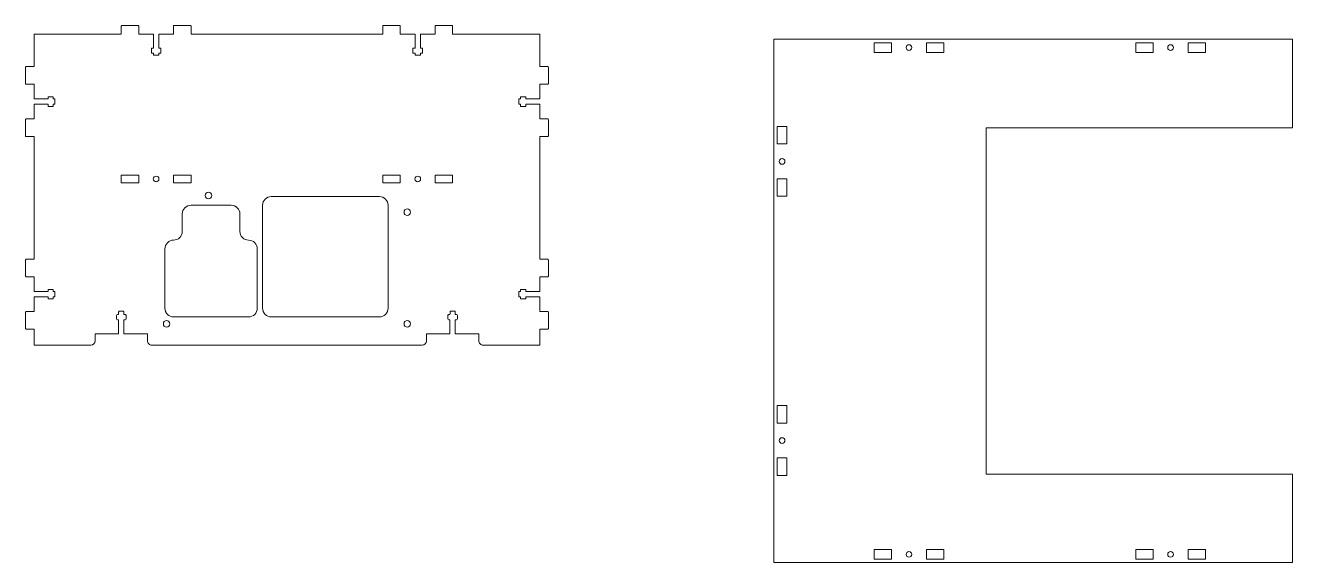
# Model space of a CAD drawing. Header units: millimetres. Extents: x -1094 to 733, y 111 to 419.
# Drawn here: x 6 to 733, y 111 to 419 of the extents above; entities that cross this region are included whole.
import ezdxf

# ---------------------------------------------------------------- set-up
doc = ezdxf.new("R2010")
doc.units = ezdxf.units.MM
doc.header["$MEASUREMENT"] = 0
doc.layers.add('Layer 1', color=7, linetype='Continuous')

msp = doc.modelspace()

# ---------------------------------------------------------------- linework, layer by layer
at = {"layer": 'Layer 1', "color": 18, "lineweight": 9}
for points in [[(10.9164, 414.3005), (10.9164, 414.3005), (60.9169, 414.3005), (60.9169, 414.3005)], [(10.9169, 414.3005), (10.9169, 414.3005), (10.9169, 395.6252), (10.9169, 395.6252)], [(60.9169, 414.3005), (60.9169, 414.3005), (60.9169, 418.8005), (60.9169, 418.8005)], [(61.4169, 419.3005), (61.4169, 419.3005), (70.4169, 419.3005), (70.4169, 419.3005)], [(70.9169, 418.8005), (70.9169, 418.8005), (70.9169, 414.3005), (70.9169, 414.3005)], [(70.9169, 414.3005), (70.9169, 414.3005), (79.3996, 414.3005), (79.3996, 414.3005)], [(79.3996, 414.3005), (79.3996, 414.3005), (79.4004, 406.3017), (79.4004, 406.3017)], [(82.4177, 414.3051), (82.4177, 414.3051), (90.9169, 414.3005), (90.9169, 414.3005)], [(82.4177, 406.3017), (82.4177, 406.3017), (82.4177, 414.3051), (82.4177, 414.3051)], [(90.9169, 414.3005), (90.9169, 414.3005), (90.9169, 418.8005), (90.9169, 418.8005)], [(91.4169, 419.3005), (91.4169, 419.3005), (100.4169, 419.3005), (100.4169, 419.3005)], [(100.9169, 418.8005), (100.9169, 418.8005), (100.9169, 414.3005), (100.9169, 414.3005)], [(100.9169, 414.3005), (100.9169, 414.3005), (210.9169, 414.3005), (210.9169, 414.3005)], [(210.9169, 414.3005), (210.9169, 414.3005), (210.9169, 418.8005), (210.9169, 418.8005)], [(211.4169, 419.3005), (211.4169, 419.3005), (220.4169, 419.3005), (220.4169, 419.3005)], [(220.9169, 418.8005), (220.9169, 418.8005), (220.9169, 414.3005), (220.9169, 414.3005)], [(220.9169, 414.3005), (220.9169, 414.3005), (229.3996, 414.3005), (229.3996, 414.3005)], [(229.3996, 414.3005), (229.3996, 414.3005), (229.4004, 406.3017), (229.4004, 406.3017)], [(232.4177, 414.3051), (232.4177, 414.3051), (240.9169, 414.3005), (240.9169, 414.3005)], [(232.4177, 406.3017), (232.4177, 406.3017), (232.4177, 414.3051), (232.4177, 414.3051)], [(240.9169, 414.3005), (240.9169, 414.3005), (240.9169, 418.8005), (240.9169, 418.8005)], [(241.4169, 419.3005), (241.4169, 419.3005), (250.4169, 419.3005), (250.4169, 419.3005)], [(250.9169, 418.8005), (250.9169, 418.8005), (250.9169, 414.3005), (250.9169, 414.3005)], [(250.9169, 414.3005), (250.9169, 414.3005), (300.9164, 414.3005), (300.9164, 414.3005)], [(300.9169, 414.3005), (300.9169, 414.3005), (300.9169, 395.6252), (300.9169, 395.6252)], [(732.5533, 411.3011), (732.5533, 411.3011), (435.0531, 411.3011), (435.0531, 411.3011)], [(435.0531, 411.3011), (435.0531, 411.3011), (435.0531, 111.3011), (435.0531, 111.3011)], [(492.554, 403.8011), (492.554, 403.8011), (492.554, 409.3011), (492.554, 409.3011)], [(502.554, 409.3011), (502.554, 409.3011), (492.554, 409.3011), (492.554, 409.3011)], [(502.554, 409.3011), (502.554, 409.3011), (502.554, 403.8011), (502.554, 403.8011)], [(522.554, 403.8011), (522.554, 403.8011), (522.554, 409.3011), (522.554, 409.3011)], [(532.554, 409.3011), (532.554, 409.3011), (522.554, 409.3011), (522.554, 409.3011)], [(532.554, 409.3011), (532.554, 409.3011), (532.554, 403.8011), (532.554, 403.8011)], [(642.554, 403.8011), (642.554, 403.8011), (642.554, 409.3011), (642.554, 409.3011)], [(652.554, 409.3011), (652.554, 409.3011), (642.554, 409.3011), (642.554, 409.3011)], [(652.554, 409.3011), (652.554, 409.3011), (652.554, 403.8011), (652.554, 403.8011)], [(672.554, 403.8011), (672.554, 403.8011), (672.554, 409.3011), (672.554, 409.3011)], [(682.554, 409.3011), (682.554, 409.3011), (672.554, 409.3011), (672.554, 409.3011)], [(682.554, 409.3011), (682.554, 409.3011), (682.554, 403.8011), (682.554, 403.8011)], [(732.5533, 411.3011), (732.5533, 411.3011), (732.5533, 360.5011), (732.5533, 360.5011)], [(78.1669, 406.3005), (78.1669, 406.3005), (78.1622, 403.3005), (78.1622, 403.3005)], [(78.1622, 403.3005), (78.1622, 403.3005), (79.4169, 403.3005), (79.4169, 403.3005)], [(79.4004, 406.3017), (79.4004, 406.3017), (78.1669, 406.3005), (78.1669, 406.3005)], [(79.4169, 402.3005), (79.4169, 402.3005), (79.4169, 403.3005), (79.4169, 403.3005)], [(79.4169, 402.3005), (79.4169, 402.3005), (82.4169, 402.3005), (82.4169, 402.3005)], [(82.4169, 403.3005), (82.4169, 403.3005), (83.6643, 403.3005), (83.6643, 403.3005)], [(82.4169, 402.3005), (82.4169, 402.3005), (82.4169, 403.3005), (82.4169, 403.3005)], [(83.6669, 406.3005), (83.6669, 406.3005), (82.4177, 406.3017), (82.4177, 406.3017)], [(83.6669, 406.3005), (83.6669, 406.3005), (83.6643, 403.3005), (83.6643, 403.3005)], [(228.1669, 406.3005), (228.1669, 406.3005), (228.1622, 403.3005), (228.1622, 403.3005)], [(228.1622, 403.3005), (228.1622, 403.3005), (229.4169, 403.3005), (229.4169, 403.3005)], [(229.4004, 406.3017), (229.4004, 406.3017), (228.1669, 406.3005), (228.1669, 406.3005)], [(229.4169, 402.3005), (229.4169, 402.3005), (229.4169, 403.3005), (229.4169, 403.3005)], [(229.4169, 402.3005), (229.4169, 402.3005), (232.4169, 402.3005), (232.4169, 402.3005)], [(232.4169, 403.3005), (232.4169, 403.3005), (233.6643, 403.3005), (233.6643, 403.3005)], [(232.4169, 402.3005), (232.4169, 402.3005), (232.4169, 403.3005), (232.4169, 403.3005)], [(233.6669, 406.3005), (233.6669, 406.3005), (232.4177, 406.3017), (232.4177, 406.3017)], [(233.6669, 406.3005), (233.6669, 406.3005), (233.6643, 403.3005), (233.6643, 403.3005)], [(502.554, 403.8011), (502.554, 403.8011), (492.554, 403.8011), (492.554, 403.8011)], [(532.554, 403.8011), (532.554, 403.8011), (522.554, 403.8011), (522.554, 403.8011)], [(652.554, 403.8011), (652.554, 403.8011), (642.554, 403.8011), (642.554, 403.8011)], [(682.554, 403.8011), (682.554, 403.8011), (672.554, 403.8011), (672.554, 403.8011)], [(5.9169, 395.1252), (5.9169, 395.1252), (5.9169, 386.1252), (5.9169, 386.1252)], [(10.9169, 395.6252), (10.9169, 395.6252), (6.4169, 395.6252), (6.4169, 395.6252)], [(300.9169, 395.6252), (300.9169, 395.6252), (305.4169, 395.6252), (305.4169, 395.6252)], [(305.9169, 395.1252), (305.9169, 395.4013), (305.693, 395.6252), (305.4169, 395.6252)], [(305.9169, 395.1252), (305.9169, 395.1252), (305.9169, 386.1252), (305.9169, 386.1252)], [(6.4169, 385.6252), (6.4169, 385.6252), (10.9169, 385.6252), (10.9169, 385.6252)], [(10.9169, 385.6252), (10.9169, 385.6252), (10.9169, 377.1424), (10.9169, 377.1424)], [(305.4169, 385.6252), (305.4169, 385.6252), (300.9169, 385.6252), (300.9169, 385.6252)], [(300.9169, 385.6252), (300.9169, 385.6252), (300.9169, 377.1424), (300.9169, 377.1424)], [(18.9157, 377.1416), (18.9157, 377.1416), (18.9169, 378.3752), (18.9169, 378.3752)], [(18.9169, 378.3752), (18.9169, 378.3752), (21.9169, 378.3798), (21.9169, 378.3798)], [(21.9169, 378.3798), (21.9169, 378.3798), (21.9169, 377.1252), (21.9169, 377.1252)], [(292.9169, 378.3752), (292.9169, 378.3752), (289.9169, 378.3798), (289.9169, 378.3798)], [(289.9169, 378.3798), (289.9169, 378.3798), (289.9169, 377.1252), (289.9169, 377.1252)], [(292.9181, 377.1416), (292.9181, 377.1416), (292.9169, 378.3752), (292.9169, 378.3752)], [(10.9123, 374.1243), (10.9123, 374.1243), (10.9169, 365.6252), (10.9169, 365.6252)], [(18.9157, 374.1243), (18.9157, 374.1243), (10.9123, 374.1243), (10.9123, 374.1243)], [(10.9169, 377.1424), (10.9169, 377.1424), (18.9157, 377.1416), (18.9157, 377.1416)], [(18.9169, 372.8752), (18.9169, 372.8752), (18.9157, 374.1243), (18.9157, 374.1243)], [(18.9169, 372.8752), (18.9169, 372.8752), (21.9169, 372.8777), (21.9169, 372.8777)], [(22.9169, 377.1252), (22.9169, 377.1252), (21.9169, 377.1252), (21.9169, 377.1252)], [(21.9169, 374.1252), (21.9169, 374.1252), (21.9169, 372.8777), (21.9169, 372.8777)], [(22.9169, 374.1252), (22.9169, 374.1252), (21.9169, 374.1252), (21.9169, 374.1252)], [(22.9169, 377.1252), (22.9169, 377.1252), (22.9169, 374.1252), (22.9169, 374.1252)], [(288.9169, 377.1252), (288.9169, 377.1252), (289.9169, 377.1252), (289.9169, 377.1252)], [(288.9169, 377.1252), (288.9169, 377.1252), (288.9169, 374.1252), (288.9169, 374.1252)], [(288.9169, 374.1252), (288.9169, 374.1252), (289.9169, 374.1252), (289.9169, 374.1252)], [(289.9169, 374.1252), (289.9169, 374.1252), (289.9169, 372.8777), (289.9169, 372.8777)], [(292.9169, 372.8752), (292.9169, 372.8752), (289.9169, 372.8777), (289.9169, 372.8777)], [(292.9169, 372.8752), (292.9169, 372.8752), (292.9181, 374.1243), (292.9181, 374.1243)], [(300.9169, 377.1424), (300.9169, 377.1424), (292.9181, 377.1416), (292.9181, 377.1416)], [(292.9181, 374.1243), (292.9181, 374.1243), (300.9214, 374.1243), (300.9214, 374.1243)], [(300.9214, 374.1243), (300.9214, 374.1243), (300.9169, 365.6252), (300.9169, 365.6252)], [(5.9169, 365.1252), (5.9169, 365.1252), (5.9169, 356.1252), (5.9169, 356.1252)], [(10.9169, 365.6252), (10.9169, 365.6252), (6.4169, 365.6252), (6.4169, 365.6252)], [(300.9169, 365.6252), (300.9169, 365.6252), (305.4169, 365.6252), (305.4169, 365.6252)], [(305.9169, 365.1252), (305.9169, 365.4013), (305.693, 365.6252), (305.4169, 365.6252)], [(305.9169, 365.1252), (305.9169, 365.1252), (305.9169, 356.1252), (305.9169, 356.1252)], [(442.5527, 361.302), (442.5527, 361.302), (437.0527, 361.302), (437.0527, 361.302)], [(437.0527, 351.302), (437.0527, 351.302), (437.0527, 361.302), (437.0527, 361.302)], [(442.5527, 351.302), (442.5527, 351.302), (442.5527, 361.302), (442.5527, 361.302)], [(556.8531, 360.5011), (556.8531, 360.5011), (556.8531, 162.1011), (556.8531, 162.1011)], [(556.8535, 360.5011), (556.8535, 360.5011), (732.5533, 360.5011), (732.5533, 360.5011)], [(6.4169, 355.6252), (6.4169, 355.6252), (10.9169, 355.6252), (10.9169, 355.6252)], [(10.9169, 355.6252), (10.9169, 355.6252), (10.9169, 285.2086), (10.9169, 285.2086)], [(305.4169, 355.6252), (305.4169, 355.6252), (300.9169, 355.6252), (300.9169, 355.6252)], [(300.9169, 355.6252), (300.9169, 355.6252), (300.9169, 285.2086), (300.9169, 285.2086)], [(437.0527, 351.302), (437.0527, 351.302), (442.5527, 351.302), (442.5527, 351.302)], [(70.9169, 333.4754), (70.9169, 333.4754), (60.9169, 333.4753), (60.9169, 333.4753)], [(60.9169, 328.9753), (60.9169, 328.9753), (60.9169, 333.4753), (60.9169, 333.4753)], [(70.9169, 328.9754), (70.9169, 328.9754), (60.9169, 328.9753), (60.9169, 328.9753)], [(70.9169, 333.4754), (70.9169, 333.4754), (70.9169, 328.9754), (70.9169, 328.9754)], [(100.9169, 333.4754), (100.9169, 333.4754), (90.9169, 333.4754), (90.9169, 333.4754)], [(90.9169, 328.9754), (90.9169, 328.9754), (90.9169, 333.4754), (90.9169, 333.4754)], [(100.9169, 328.9754), (100.9169, 328.9754), (90.9169, 328.9754), (90.9169, 328.9754)], [(100.9169, 333.4754), (100.9169, 333.4754), (100.9169, 328.9754), (100.9169, 328.9754)], [(220.9169, 333.4755), (220.9169, 333.4755), (210.9169, 333.4755), (210.9169, 333.4755)], [(210.9169, 328.9755), (210.9169, 328.9755), (210.9169, 333.4755), (210.9169, 333.4755)], [(220.9169, 328.9755), (220.9169, 328.9755), (210.9169, 328.9755), (210.9169, 328.9755)], [(220.9169, 333.4755), (220.9169, 333.4755), (220.9169, 328.9755), (220.9169, 328.9755)], [(250.9169, 333.4756), (250.9169, 333.4756), (240.9169, 333.4756), (240.9169, 333.4756)], [(240.9169, 328.9756), (240.9169, 328.9756), (240.9169, 333.4756), (240.9169, 333.4756)], [(250.9169, 328.9756), (250.9169, 328.9756), (240.9169, 328.9756), (240.9169, 328.9756)], [(250.9169, 333.4756), (250.9169, 333.4756), (250.9169, 328.9756), (250.9169, 328.9756)], [(442.5527, 331.302), (442.5527, 331.302), (437.0527, 331.302), (437.0527, 331.302)], [(437.0527, 321.302), (437.0527, 321.302), (437.0527, 331.302), (437.0527, 331.302)], [(442.5527, 321.302), (442.5527, 321.302), (442.5527, 331.302), (442.5527, 331.302)], [(208.9169, 321.163), (208.9169, 321.163), (146.9169, 321.163), (146.9169, 321.163)], [(213.9169, 316.163), (213.9169, 318.9244), (211.6783, 321.1629), (208.9169, 321.163)], [(437.0527, 321.302), (437.0527, 321.302), (442.5527, 321.302), (442.5527, 321.302)], [(121.9169, 316.163), (121.9169, 316.163), (100.9169, 316.163), (100.9169, 316.163)], [(123.9169, 316.163), (123.9169, 316.163), (121.9169, 316.163), (121.9169, 316.163)], [(128.9169, 311.163), (128.9169, 313.9244), (126.6783, 316.1629), (123.9169, 316.163)], [(141.9169, 316.163), (141.9169, 316.163), (141.9169, 257.163), (141.9169, 257.163)], [(213.9169, 316.163), (213.9169, 316.163), (213.9169, 257.163), (213.9169, 257.163)], [(95.9169, 311.163), (95.9169, 311.163), (95.9169, 301.163), (95.9169, 301.163)], [(128.9169, 301.163), (128.9169, 301.163), (128.9169, 311.163), (128.9169, 311.163)], [(85.9169, 257.163), (85.9169, 257.163), (85.9169, 291.163), (85.9169, 291.163)], [(90.9169, 296.163), (90.9169, 296.163), (90.9169, 296.163), (90.9169, 296.163)], [(138.9169, 291.163), (138.9169, 293.9244), (136.6783, 296.1629), (133.9169, 296.163)], [(133.9169, 296.163), (133.9169, 296.163), (133.9169, 296.163), (133.9169, 296.163)], [(138.9169, 257.163), (138.9169, 257.163), (138.9169, 291.163), (138.9169, 291.163)], [(5.9169, 275.7086), (5.9169, 275.7086), (5.9169, 284.7086), (5.9169, 284.7086)], [(6.4169, 285.2086), (6.4169, 285.2086), (10.9169, 285.2086), (10.9169, 285.2086)], [(300.9169, 285.2086), (300.9169, 285.2086), (305.4169, 285.2086), (305.4169, 285.2086)], [(305.9169, 284.7086), (305.9169, 284.9847), (305.693, 285.2086), (305.4169, 285.2086)], [(305.9169, 284.7086), (305.9169, 284.7086), (305.9169, 275.7086), (305.9169, 275.7086)], [(10.9169, 275.2086), (10.9169, 275.2086), (6.4169, 275.2086), (6.4169, 275.2086)], [(10.9123, 266.7094), (10.9123, 266.7094), (10.9169, 275.2086), (10.9169, 275.2086)], [(305.4169, 275.2086), (305.4169, 275.2086), (300.9169, 275.2086), (300.9169, 275.2086)], [(300.9169, 275.2086), (300.9169, 275.2086), (300.9169, 266.7258), (300.9169, 266.7258)], [(18.9157, 266.7094), (18.9157, 266.7094), (10.9123, 266.7094), (10.9123, 266.7094)], [(10.9169, 263.6914), (10.9169, 263.6914), (18.9157, 263.6921), (18.9157, 263.6921)], [(10.9169, 255.2086), (10.9169, 255.2086), (10.9169, 263.6914), (10.9169, 263.6914)], [(18.9169, 267.9586), (18.9169, 267.9586), (18.9157, 266.7094), (18.9157, 266.7094)], [(18.9157, 263.6921), (18.9157, 263.6921), (18.9169, 262.4586), (18.9169, 262.4586)], [(18.9169, 267.9586), (18.9169, 267.9586), (21.9169, 267.956), (21.9169, 267.956)], [(18.9169, 262.4586), (18.9169, 262.4586), (21.9169, 262.4539), (21.9169, 262.4539)], [(21.9169, 266.7086), (21.9169, 266.7086), (21.9169, 267.956), (21.9169, 267.956)], [(22.9169, 266.7086), (22.9169, 266.7086), (21.9169, 266.7086), (21.9169, 266.7086)], [(21.9169, 262.4539), (21.9169, 262.4539), (21.9169, 263.7086), (21.9169, 263.7086)], [(22.9169, 263.7086), (22.9169, 263.7086), (21.9169, 263.7086), (21.9169, 263.7086)], [(22.9169, 263.7086), (22.9169, 263.7086), (22.9169, 266.7086), (22.9169, 266.7086)], [(288.9169, 266.7086), (288.9169, 266.7086), (289.9169, 266.7086), (289.9169, 266.7086)], [(288.9169, 266.7086), (288.9169, 266.7086), (288.9169, 263.7086), (288.9169, 263.7086)], [(288.9169, 263.7086), (288.9169, 263.7086), (289.9169, 263.7086), (289.9169, 263.7086)], [(292.9169, 267.9586), (292.9169, 267.9586), (289.9169, 267.9632), (289.9169, 267.9632)], [(289.9169, 267.9632), (289.9169, 267.9632), (289.9169, 266.7086), (289.9169, 266.7086)], [(289.9169, 263.7086), (289.9169, 263.7086), (289.9169, 262.4611), (289.9169, 262.4611)], [(292.9169, 262.4586), (292.9169, 262.4586), (289.9169, 262.4611), (289.9169, 262.4611)], [(292.9181, 266.725), (292.9181, 266.725), (292.9169, 267.9586), (292.9169, 267.9586)], [(292.9169, 262.4586), (292.9169, 262.4586), (292.9181, 263.7077), (292.9181, 263.7077)], [(300.9169, 266.7258), (300.9169, 266.7258), (292.9181, 266.725), (292.9181, 266.725)], [(292.9181, 263.7077), (292.9181, 263.7077), (300.9214, 263.7077), (300.9214, 263.7077)], [(300.9214, 263.7077), (300.9214, 263.7077), (300.9169, 255.2086), (300.9169, 255.2086)], [(5.9169, 245.7086), (5.9169, 245.7086), (5.9169, 254.7086), (5.9169, 254.7086)], [(6.4169, 255.2086), (6.4169, 255.2086), (10.9169, 255.2086), (10.9169, 255.2086)], [(59.4168, 254.9728), (59.4168, 254.9728), (59.4168, 253.9728), (59.4168, 253.9728)], [(61.9168, 255.4728), (61.9168, 255.4728), (59.9168, 255.4728), (59.9168, 255.4728)], [(62.4168, 253.9728), (62.4168, 253.9728), (62.4168, 254.9728), (62.4168, 254.9728)], [(249.4169, 253.9728), (249.4169, 253.9728), (249.4169, 254.9728), (249.4169, 254.9728)], [(249.9169, 255.4728), (249.9169, 255.4728), (251.9169, 255.4728), (251.9169, 255.4728)], [(252.4169, 254.9728), (252.4169, 254.9728), (252.4169, 253.9728), (252.4169, 253.9728)], [(300.9169, 255.2086), (300.9169, 255.2086), (305.4169, 255.2086), (305.4169, 255.2086)], [(305.9169, 254.7086), (305.9169, 254.9847), (305.693, 255.2086), (305.4169, 255.2086)], [(305.9169, 254.7086), (305.9169, 254.7086), (305.9169, 245.7086), (305.9169, 245.7086)], [(58.1672, 250.9727), (58.167, 250.6966), (58.3906, 250.4726), (58.6668, 250.4723)], [(58.1672, 250.9727), (58.1672, 250.9727), (58.1689, 252.9732), (58.1689, 252.9732)], [(58.6689, 253.4728), (58.3929, 253.4728), (58.1691, 253.2492), (58.1689, 252.9732)], [(58.6668, 250.4723), (58.6668, 250.4723), (59.416, 250.4716), (59.416, 250.4716)], [(58.9168, 253.4728), (58.9168, 253.4728), (58.6689, 253.4728), (58.6689, 253.4728)], [(58.9168, 253.4728), (59.193, 253.4728), (59.4168, 253.6966), (59.4168, 253.9728)], [(59.416, 250.4716), (59.416, 250.4716), (59.416, 242.4682), (59.416, 242.4682)], [(62.4333, 250.4716), (62.4333, 250.4716), (63.1681, 250.4723), (63.1681, 250.4723)], [(62.434, 242.4728), (62.434, 242.4728), (62.4333, 250.4716), (62.4333, 250.4716)], [(63.1707, 253.4728), (63.1707, 253.4728), (62.9168, 253.4728), (62.9168, 253.4728)], [(63.1681, 250.4723), (63.4437, 250.4726), (63.6672, 250.6959), (63.6676, 250.9715)], [(63.6676, 250.9715), (63.6676, 250.9715), (63.6707, 252.972), (63.6707, 252.972)], [(90.9169, 252.163), (90.9169, 252.163), (133.9169, 252.163), (133.9169, 252.163)], [(146.9169, 252.163), (146.9169, 252.163), (208.9169, 252.163), (208.9169, 252.163)], [(248.1662, 250.9715), (248.1662, 250.9715), (248.163, 252.972), (248.163, 252.972)], [(248.1662, 250.9715), (248.1666, 250.6959), (248.39, 250.4726), (248.6657, 250.4723)], [(248.663, 253.4728), (248.663, 253.4728), (248.9169, 253.4728), (248.9169, 253.4728)], [(249.4005, 250.4716), (249.4005, 250.4716), (248.6657, 250.4723), (248.6657, 250.4723)], [(248.9169, 253.4728), (249.1931, 253.4728), (249.4169, 253.6966), (249.4169, 253.9728)], [(249.3997, 242.4728), (249.3997, 242.4728), (249.4005, 250.4716), (249.4005, 250.4716)], [(253.167, 250.4723), (253.167, 250.4723), (252.4177, 250.4716), (252.4177, 250.4716)], [(252.4177, 250.4716), (252.4177, 250.4716), (252.4177, 242.4682), (252.4177, 242.4682)], [(252.9169, 253.4728), (252.9169, 253.4728), (253.1648, 253.4728), (253.1648, 253.4728)], [(253.6648, 252.9732), (253.6646, 253.2492), (253.4408, 253.4728), (253.1648, 253.4728)], [(253.167, 250.4723), (253.4431, 250.4726), (253.6667, 250.6966), (253.6665, 250.9727)], [(253.6665, 250.9727), (253.6665, 250.9727), (253.6648, 252.9732), (253.6648, 252.9732)], [(10.9169, 245.2086), (10.9169, 245.2086), (6.4169, 245.2086), (6.4169, 245.2086)], [(10.9169, 245.2086), (10.9169, 245.2086), (10.9169, 235.9755), (10.9169, 235.9755)], [(45.9169, 238.4755), (45.9169, 238.4755), (45.9168, 242.4755), (45.9168, 242.4755)], [(59.416, 242.4682), (59.416, 242.4682), (45.9168, 242.4755), (45.9168, 242.4755)], [(75.9168, 242.4728), (75.9168, 242.4728), (62.434, 242.4728), (62.434, 242.4728)], [(75.9168, 242.4728), (75.9168, 242.4728), (75.9169, 238.4755), (75.9169, 238.4755)], [(235.9169, 242.4728), (235.9169, 242.4728), (235.9169, 238.4755), (235.9169, 238.4755)], [(235.9169, 242.4728), (235.9169, 242.4728), (249.3997, 242.4728), (249.3997, 242.4728)], [(252.4177, 242.4682), (252.4177, 242.4682), (265.9169, 242.4755), (265.9169, 242.4755)], [(265.9168, 238.4755), (265.9168, 238.4755), (265.9169, 242.4755), (265.9169, 242.4755)], [(305.4169, 245.2086), (305.4169, 245.2086), (300.9169, 245.2086), (300.9169, 245.2086)], [(300.9169, 245.2086), (300.9169, 245.2086), (300.9169, 235.9755), (300.9169, 235.9755)], [(43.4169, 235.9755), (43.4169, 235.9755), (10.9169, 235.9755), (10.9169, 235.9755)], [(43.4169, 235.9755), (44.7976, 235.9755), (45.9169, 237.0947), (45.9169, 238.4754)], [(233.4169, 235.9755), (233.4169, 235.9755), (78.4169, 235.9755), (78.4169, 235.9755)], [(233.4169, 235.9755), (234.7976, 235.9755), (235.9169, 237.0947), (235.9169, 238.4754)], [(300.9169, 235.9755), (300.9169, 235.9755), (268.4169, 235.9755), (268.4169, 235.9755)], [(437.0531, 201.3002), (437.0531, 201.3002), (442.5531, 201.3002), (442.5531, 201.3002)], [(437.0531, 201.3002), (437.0531, 201.3002), (437.0531, 191.3002), (437.0531, 191.3002)], [(442.5531, 201.3002), (442.5531, 201.3002), (442.5531, 191.3002), (442.5531, 191.3002)], [(442.5531, 191.3002), (442.5531, 191.3002), (437.0531, 191.3002), (437.0531, 191.3002)], [(437.0531, 171.3002), (437.0531, 171.3002), (442.5531, 171.3002), (442.5531, 171.3002)], [(437.0531, 171.3002), (437.0531, 171.3002), (437.0531, 161.3002), (437.0531, 161.3002)], [(442.5531, 171.3002), (442.5531, 171.3002), (442.5531, 161.3002), (442.5531, 161.3002)], [(442.5531, 161.3002), (442.5531, 161.3002), (437.0531, 161.3002), (437.0531, 161.3002)], [(556.8531, 162.1011), (556.8531, 162.1011), (732.5529, 162.1011), (732.5529, 162.1011)], [(732.5529, 162.1011), (732.5529, 162.1011), (732.5529, 111.3011), (732.5529, 111.3011)], [(492.5538, 118.8011), (492.5538, 118.8011), (502.5538, 118.8011), (502.5538, 118.8011)], [(492.5538, 113.3011), (492.5538, 113.3011), (492.5538, 118.8011), (492.5538, 118.8011)], [(502.5538, 118.8011), (502.5538, 118.8011), (502.5538, 113.3011), (502.5538, 113.3011)], [(522.5538, 118.8011), (522.5538, 118.8011), (532.5538, 118.8011), (532.5538, 118.8011)], [(522.5538, 113.3011), (522.5538, 113.3011), (522.5538, 118.8011), (522.5538, 118.8011)], [(532.5538, 118.8011), (532.5538, 118.8011), (532.5538, 113.3011), (532.5538, 113.3011)], [(642.5538, 118.8011), (642.5538, 118.8011), (652.5538, 118.8011), (652.5538, 118.8011)], [(642.5538, 113.3011), (642.5538, 113.3011), (642.5538, 118.8011), (642.5538, 118.8011)], [(652.5538, 118.8011), (652.5538, 118.8011), (652.5538, 113.3011), (652.5538, 113.3011)], [(672.5538, 118.8011), (672.5538, 118.8011), (682.5538, 118.8011), (682.5538, 118.8011)], [(672.5538, 113.3011), (672.5538, 113.3011), (672.5538, 118.8011), (672.5538, 118.8011)], [(682.5538, 118.8011), (682.5538, 118.8011), (682.5538, 113.3011), (682.5538, 113.3011)], [(435.0531, 111.3011), (435.0531, 111.3011), (732.5529, 111.3011), (732.5529, 111.3011)], [(492.5538, 113.3011), (492.5538, 113.3011), (502.5538, 113.3011), (502.5538, 113.3011)], [(522.5538, 113.3011), (522.5538, 113.3011), (532.5538, 113.3011), (532.5538, 113.3011)], [(642.5538, 113.3011), (642.5538, 113.3011), (652.5538, 113.3011), (652.5538, 113.3011)], [(672.5538, 113.3011), (672.5538, 113.3011), (682.5538, 113.3011), (682.5538, 113.3011)]]:
    msp.add_open_spline(points, degree=3, dxfattribs=at)
for points, knots in [([(61.4169, 419.3005), (61.2842, 419.3005), (61.1571, 419.2478), (61.0633, 419.1541), (61.0633, 419.1541), (60.9695, 419.0603), (60.9169, 418.9331), (60.9169, 418.8005)], [0, 0, 0, 0, 0.33333333, 0.33333333, 0.33333333, 0.33333333, 1, 1, 1, 1]), ([(70.9169, 418.8005), (70.9169, 418.9331), (70.8642, 419.0603), (70.7704, 419.1541), (70.7704, 419.1541), (70.6766, 419.2478), (70.5495, 419.3005), (70.4169, 419.3005)], [0, 0, 0, 0, 0.33333333, 0.33333333, 0.33333333, 0.33333333, 1, 1, 1, 1]), ([(91.4169, 419.3005), (91.2842, 419.3005), (91.1571, 419.2478), (91.0633, 419.1541), (91.0633, 419.1541), (90.9695, 419.0603), (90.9169, 418.9331), (90.9169, 418.8005)], [0, 0, 0, 0, 0.33333333, 0.33333333, 0.33333333, 0.33333333, 1, 1, 1, 1]), ([(100.9169, 418.8005), (100.9169, 418.9331), (100.8642, 419.0603), (100.7704, 419.1541), (100.7704, 419.1541), (100.6766, 419.2478), (100.5495, 419.3005), (100.4169, 419.3005)], [0, 0, 0, 0, 0.33333333, 0.33333333, 0.33333333, 0.33333333, 1, 1, 1, 1]), ([(211.4169, 419.3005), (211.2842, 419.3005), (211.1571, 419.2478), (211.0633, 419.1541), (211.0633, 419.1541), (210.9695, 419.0603), (210.9169, 418.9331), (210.9169, 418.8005)], [0, 0, 0, 0, 0.33333333, 0.33333333, 0.33333333, 0.33333333, 1, 1, 1, 1]), ([(220.9169, 418.8005), (220.9169, 418.9331), (220.8642, 419.0603), (220.7704, 419.1541), (220.7704, 419.1541), (220.6766, 419.2478), (220.5495, 419.3005), (220.4169, 419.3005)], [0, 0, 0, 0, 0.33333333, 0.33333333, 0.33333333, 0.33333333, 1, 1, 1, 1]), ([(241.4169, 419.3005), (241.2842, 419.3005), (241.1571, 419.2478), (241.0633, 419.1541), (241.0633, 419.1541), (240.9695, 419.0603), (240.9169, 418.9331), (240.9169, 418.8005)], [0, 0, 0, 0, 0.33333333, 0.33333333, 0.33333333, 0.33333333, 1, 1, 1, 1]), ([(250.9169, 418.8005), (250.9169, 418.9331), (250.8642, 419.0603), (250.7704, 419.1541), (250.7704, 419.1541), (250.6766, 419.2478), (250.5495, 419.3005), (250.4169, 419.3005)], [0, 0, 0, 0, 0.33333333, 0.33333333, 0.33333333, 0.33333333, 1, 1, 1, 1]), ([(510.934, 406.5511), (510.934, 405.6564), (511.6593, 404.9311), (512.554, 404.9311), (512.554, 404.9311), (513.4487, 404.9311), (514.174, 405.6564), (514.174, 406.5511), (514.174, 406.5511), (514.174, 407.4458), (513.4487, 408.1711), (512.554, 408.1711), (512.554, 408.1711), (511.6593, 408.1711), (510.934, 407.4458), (510.934, 406.5511)], [0, 0, 0, 0, 0.2, 0.2, 0.2, 0.2, 0.4, 0.4, 0.4, 0.4, 0.6, 0.6, 0.6, 0.6, 1, 1, 1, 1]), ([(660.934, 406.5511), (660.934, 405.6564), (661.6593, 404.9311), (662.554, 404.9311), (662.554, 404.9311), (663.4487, 404.9311), (664.174, 405.6564), (664.174, 406.5511), (664.174, 406.5511), (664.174, 407.4458), (663.4487, 408.1711), (662.554, 408.1711), (662.554, 408.1711), (661.6593, 408.1711), (660.934, 407.4458), (660.934, 406.5511)], [0, 0, 0, 0, 0.2, 0.2, 0.2, 0.2, 0.4, 0.4, 0.4, 0.4, 0.6, 0.6, 0.6, 0.6, 1, 1, 1, 1]), ([(6.4169, 395.6252), (6.2843, 395.6252), (6.1571, 395.5725), (6.0633, 395.4787), (6.0633, 395.4787), (5.9696, 395.3849), (5.9169, 395.2578), (5.9169, 395.1252)], [0, 0, 0, 0, 0.33333333, 0.33333333, 0.33333333, 0.33333333, 1, 1, 1, 1]), ([(5.9169, 386.1252), (5.9169, 385.9925), (5.9696, 385.8654), (6.0633, 385.7716), (6.0633, 385.7716), (6.1571, 385.6778), (6.2843, 385.6252), (6.4169, 385.6252)], [0, 0, 0, 0, 0.33333333, 0.33333333, 0.33333333, 0.33333333, 1, 1, 1, 1]), ([(305.4169, 385.6252), (305.5495, 385.6252), (305.6767, 385.6778), (305.7704, 385.7716), (305.7704, 385.7716), (305.8642, 385.8654), (305.9169, 385.9925), (305.9169, 386.1252)], [0, 0, 0, 0, 0.33333333, 0.33333333, 0.33333333, 0.33333333, 1, 1, 1, 1]), ([(6.4169, 365.6252), (6.2843, 365.6252), (6.1571, 365.5725), (6.0633, 365.4787), (6.0633, 365.4787), (5.9696, 365.3849), (5.9169, 365.2578), (5.9169, 365.1252)], [0, 0, 0, 0, 0.33333333, 0.33333333, 0.33333333, 0.33333333, 1, 1, 1, 1]), ([(5.9169, 356.1252), (5.9169, 355.9925), (5.9696, 355.8654), (6.0633, 355.7716), (6.0633, 355.7716), (6.1571, 355.6778), (6.2843, 355.6252), (6.4169, 355.6252)], [0, 0, 0, 0, 0.33333333, 0.33333333, 0.33333333, 0.33333333, 1, 1, 1, 1]), ([(305.4169, 355.6252), (305.5495, 355.6252), (305.6767, 355.6778), (305.7704, 355.7716), (305.7704, 355.7716), (305.8642, 355.8654), (305.9169, 355.9925), (305.9169, 356.1252)], [0, 0, 0, 0, 0.33333333, 0.33333333, 0.33333333, 0.33333333, 1, 1, 1, 1]), ([(439.8027, 339.682), (438.908, 339.682), (438.1827, 340.4073), (438.1827, 341.302), (438.1827, 341.302), (438.1827, 342.1967), (438.908, 342.922), (439.8027, 342.922), (439.8027, 342.922), (440.6974, 342.922), (441.4227, 342.1967), (441.4227, 341.302), (441.4227, 341.302), (441.4227, 340.4073), (440.6974, 339.682), (439.8027, 339.682)], [0, 0, 0, 0, 0.2, 0.2, 0.2, 0.2, 0.4, 0.4, 0.4, 0.4, 0.6, 0.6, 0.6, 0.6, 1, 1, 1, 1]), ([(82.5369, 331.2254), (82.5369, 332.1201), (81.8116, 332.8454), (80.9169, 332.8454), (80.9169, 332.8454), (80.0222, 332.8454), (79.2969, 332.1201), (79.2969, 331.2254), (79.2969, 331.2254), (79.2969, 330.3307), (80.0222, 329.6054), (80.9169, 329.6054), (80.9169, 329.6054), (81.8116, 329.6054), (82.5369, 330.3307), (82.5369, 331.2254)], [0, 0, 0, 0, 0.2, 0.2, 0.2, 0.2, 0.4, 0.4, 0.4, 0.4, 0.6, 0.6, 0.6, 0.6, 1, 1, 1, 1]), ([(232.5369, 331.2256), (232.5369, 332.1203), (231.8116, 332.8456), (230.9169, 332.8456), (230.9169, 332.8456), (230.0222, 332.8456), (229.2969, 332.1203), (229.2969, 331.2256), (229.2969, 331.2256), (229.2969, 330.3309), (230.0222, 329.6056), (230.9169, 329.6056), (230.9169, 329.6056), (231.8116, 329.6056), (232.5369, 330.3308), (232.5369, 331.2255)], [0, 0, 0, 0, 0.2, 0.2, 0.2, 0.2, 0.4, 0.4, 0.4, 0.4, 0.6, 0.6, 0.6, 0.6, 1, 1, 1, 1]), ([(112.786, 321.788), (112.786, 322.8207), (111.9487, 323.658), (110.916, 323.658), (110.916, 323.658), (109.8832, 323.658), (109.046, 322.8207), (109.046, 321.788), (109.046, 321.788), (109.046, 320.7552), (109.8832, 319.918), (110.916, 319.918), (110.916, 319.918), (111.9487, 319.9179), (112.786, 320.7552), (112.786, 321.7879)], [0, 0, 0, 0, 0.2, 0.2, 0.2, 0.2, 0.4, 0.4, 0.4, 0.4, 0.6, 0.6, 0.6, 0.6, 1, 1, 1, 1]), ([(146.9169, 321.163), (145.5908, 321.163), (144.319, 320.6362), (143.3813, 319.6985), (143.3813, 319.6985), (142.4437, 318.7608), (141.9169, 317.489), (141.9169, 316.163)], [0, 0, 0, 0, 0.33333333, 0.33333333, 0.33333333, 0.33333333, 1, 1, 1, 1]), ([(100.9169, 316.163), (99.5908, 316.163), (98.319, 315.6362), (97.3813, 314.6985), (97.3813, 314.6985), (96.4437, 313.7608), (95.9169, 312.489), (95.9169, 311.163)], [0, 0, 0, 0, 0.33333333, 0.33333333, 0.33333333, 0.33333333, 1, 1, 1, 1]), ([(226.7869, 312.163), (226.7869, 313.1957), (225.9496, 314.033), (224.9169, 314.033), (224.9169, 314.033), (223.8841, 314.033), (223.0469, 313.1957), (223.0469, 312.163), (223.0469, 312.163), (223.0469, 311.1302), (223.8841, 310.293), (224.9169, 310.293), (224.9169, 310.293), (225.9496, 310.2929), (226.7869, 311.1302), (226.7869, 312.1629)], [0, 0, 0, 0, 0.2, 0.2, 0.2, 0.2, 0.4, 0.4, 0.4, 0.4, 0.6, 0.6, 0.6, 0.6, 1, 1, 1, 1]), ([(90.9169, 296.163), (92.243, 296.163), (93.5147, 296.6897), (94.4524, 297.6274), (94.4524, 297.6274), (95.3901, 298.5651), (95.9169, 299.8369), (95.9169, 301.163)], [0, 0, 0, 0, 0.33333333, 0.33333333, 0.33333333, 0.33333333, 1, 1, 1, 1]), ([(128.9169, 301.163), (128.9169, 299.8369), (129.4437, 298.5651), (130.3813, 297.6274), (130.3813, 297.6274), (131.319, 296.6897), (132.5908, 296.163), (133.9169, 296.163)], [0, 0, 0, 0, 0.33333333, 0.33333333, 0.33333333, 0.33333333, 1, 1, 1, 1]), ([(90.9169, 296.163), (89.5908, 296.163), (88.319, 295.6362), (87.3813, 294.6985), (87.3813, 294.6985), (86.4437, 293.7608), (85.9169, 292.489), (85.9169, 291.163)], [0, 0, 0, 0, 0.33333333, 0.33333333, 0.33333333, 0.33333333, 1, 1, 1, 1]), ([(6.4169, 285.2086), (6.2843, 285.2086), (6.1571, 285.1559), (6.0633, 285.0621), (6.0633, 285.0621), (5.9696, 284.9683), (5.9169, 284.8412), (5.9169, 284.7086)], [0, 0, 0, 0, 0.33333333, 0.33333333, 0.33333333, 0.33333333, 1, 1, 1, 1]), ([(5.9169, 275.7086), (5.9169, 275.5759), (5.9696, 275.4488), (6.0633, 275.355), (6.0633, 275.355), (6.1571, 275.2612), (6.2843, 275.2086), (6.4169, 275.2086)], [0, 0, 0, 0, 0.33333333, 0.33333333, 0.33333333, 0.33333333, 1, 1, 1, 1]), ([(305.4169, 275.2086), (305.5495, 275.2086), (305.6767, 275.2612), (305.7704, 275.355), (305.7704, 275.355), (305.8642, 275.4488), (305.9169, 275.5759), (305.9169, 275.7086)], [0, 0, 0, 0, 0.33333333, 0.33333333, 0.33333333, 0.33333333, 1, 1, 1, 1]), ([(6.4169, 255.2086), (6.2843, 255.2086), (6.1571, 255.1559), (6.0633, 255.0621), (6.0633, 255.0621), (5.9696, 254.9683), (5.9169, 254.8412), (5.9169, 254.7086)], [0, 0, 0, 0, 0.33333333, 0.33333333, 0.33333333, 0.33333333, 1, 1, 1, 1]), ([(59.9168, 255.4728), (59.7842, 255.4728), (59.657, 255.4201), (59.5633, 255.3263), (59.5633, 255.3263), (59.4695, 255.2326), (59.4168, 255.1054), (59.4168, 254.9728)], [0, 0, 0, 0, 0.33333333, 0.33333333, 0.33333333, 0.33333333, 1, 1, 1, 1]), ([(62.4168, 254.9728), (62.4168, 255.1054), (62.3641, 255.2326), (62.2704, 255.3263), (62.2704, 255.3263), (62.1766, 255.4201), (62.0494, 255.4728), (61.9168, 255.4728)], [0, 0, 0, 0, 0.33333333, 0.33333333, 0.33333333, 0.33333333, 1, 1, 1, 1]), ([(85.9169, 257.163), (85.9169, 255.8369), (86.4437, 254.5651), (87.3813, 253.6274), (87.3813, 253.6274), (88.319, 252.6897), (89.5908, 252.163), (90.9169, 252.163)], [0, 0, 0, 0, 0.33333333, 0.33333333, 0.33333333, 0.33333333, 1, 1, 1, 1]), ([(133.9169, 252.163), (135.243, 252.163), (136.5147, 252.6897), (137.4524, 253.6274), (137.4524, 253.6274), (138.3901, 254.5651), (138.9169, 255.8369), (138.9169, 257.163)], [0, 0, 0, 0, 0.33333333, 0.33333333, 0.33333333, 0.33333333, 1, 1, 1, 1]), ([(141.9169, 257.163), (141.9169, 255.8369), (142.4437, 254.5651), (143.3813, 253.6274), (143.3813, 253.6274), (144.319, 252.6897), (145.5908, 252.163), (146.9169, 252.163)], [0, 0, 0, 0, 0.33333333, 0.33333333, 0.33333333, 0.33333333, 1, 1, 1, 1]), ([(208.9169, 252.163), (210.243, 252.163), (211.5147, 252.6897), (212.4524, 253.6274), (212.4524, 253.6274), (213.3901, 254.5651), (213.9169, 255.8369), (213.9169, 257.163)], [0, 0, 0, 0, 0.33333333, 0.33333333, 0.33333333, 0.33333333, 1, 1, 1, 1]), ([(249.9169, 255.4728), (249.7843, 255.4728), (249.6572, 255.4201), (249.5634, 255.3263), (249.5634, 255.3263), (249.4696, 255.2326), (249.4169, 255.1054), (249.4169, 254.9728)], [0, 0, 0, 0, 0.33333333, 0.33333333, 0.33333333, 0.33333333, 1, 1, 1, 1]), ([(252.4169, 254.9728), (252.4169, 255.1054), (252.3643, 255.2326), (252.2705, 255.3263), (252.2705, 255.3263), (252.1767, 255.4201), (252.0495, 255.4728), (251.9169, 255.4728)], [0, 0, 0, 0, 0.33333333, 0.33333333, 0.33333333, 0.33333333, 1, 1, 1, 1]), ([(62.4168, 253.9728), (62.4168, 253.8402), (62.4695, 253.713), (62.5633, 253.6192), (62.5633, 253.6192), (62.657, 253.5255), (62.7842, 253.4728), (62.9168, 253.4728)], [0, 0, 0, 0, 0.33333333, 0.33333333, 0.33333333, 0.33333333, 1, 1, 1, 1]), ([(63.6707, 252.972), (63.6709, 253.1047), (63.6183, 253.2321), (63.5246, 253.3261), (63.5246, 253.3261), (63.4308, 253.42), (63.3035, 253.4728), (63.1707, 253.4728)], [0, 0, 0, 0, 0.33333333, 0.33333333, 0.33333333, 0.33333333, 1, 1, 1, 1]), ([(88.7869, 248.163), (88.7869, 249.1957), (87.9496, 250.033), (86.9169, 250.033), (86.9169, 250.033), (85.8841, 250.033), (85.0469, 249.1957), (85.0469, 248.163), (85.0469, 248.163), (85.0469, 247.1302), (85.8841, 246.293), (86.9169, 246.293), (86.9169, 246.293), (87.9496, 246.2929), (88.7869, 247.1302), (88.7869, 248.1629)], [0, 0, 0, 0, 0.2, 0.2, 0.2, 0.2, 0.4, 0.4, 0.4, 0.4, 0.6, 0.6, 0.6, 0.6, 1, 1, 1, 1]), ([(226.7869, 248.163), (226.7869, 249.1957), (225.9496, 250.033), (224.9169, 250.033), (224.9169, 250.033), (223.8841, 250.033), (223.0469, 249.1957), (223.0469, 248.163), (223.0469, 248.163), (223.0469, 247.1302), (223.8841, 246.293), (224.9169, 246.293), (224.9169, 246.293), (225.9496, 246.2929), (226.7869, 247.1302), (226.7869, 248.1629)], [0, 0, 0, 0, 0.2, 0.2, 0.2, 0.2, 0.4, 0.4, 0.4, 0.4, 0.6, 0.6, 0.6, 0.6, 1, 1, 1, 1]), ([(248.663, 253.4728), (248.5303, 253.4728), (248.403, 253.42), (248.3092, 253.3261), (248.3092, 253.3261), (248.2154, 253.2321), (248.1628, 253.1047), (248.163, 252.972)], [0, 0, 0, 0, 0.33333333, 0.33333333, 0.33333333, 0.33333333, 1, 1, 1, 1]), ([(252.4169, 253.9728), (252.4169, 253.8402), (252.4696, 253.713), (252.5634, 253.6192), (252.5634, 253.6192), (252.6572, 253.5255), (252.7843, 253.4728), (252.9169, 253.4728)], [0, 0, 0, 0, 0.33333333, 0.33333333, 0.33333333, 0.33333333, 1, 1, 1, 1]), ([(5.9169, 245.7086), (5.9169, 245.5759), (5.9696, 245.4488), (6.0633, 245.355), (6.0633, 245.355), (6.1571, 245.2612), (6.2843, 245.2086), (6.4169, 245.2086)], [0, 0, 0, 0, 0.33333333, 0.33333333, 0.33333333, 0.33333333, 1, 1, 1, 1]), ([(305.4169, 245.2086), (305.5495, 245.2086), (305.6767, 245.2612), (305.7704, 245.355), (305.7704, 245.355), (305.8642, 245.4488), (305.9169, 245.5759), (305.9169, 245.7086)], [0, 0, 0, 0, 0.33333333, 0.33333333, 0.33333333, 0.33333333, 1, 1, 1, 1]), ([(75.9169, 238.4755), (75.9169, 237.8124), (76.1803, 237.1765), (76.6491, 236.7077), (76.6491, 236.7077), (77.1179, 236.2388), (77.7538, 235.9755), (78.4169, 235.9755)], [0, 0, 0, 0, 0.33333333, 0.33333333, 0.33333333, 0.33333333, 1, 1, 1, 1]), ([(265.9169, 238.4755), (265.9169, 237.8124), (266.1803, 237.1765), (266.6491, 236.7077), (266.6491, 236.7077), (267.1179, 236.2388), (267.7538, 235.9755), (268.4169, 235.9755)], [0, 0, 0, 0, 0.33333333, 0.33333333, 0.33333333, 0.33333333, 1, 1, 1, 1]), ([(439.8031, 182.9202), (438.9084, 182.9202), (438.1831, 182.1949), (438.1831, 181.3002), (438.1831, 181.3002), (438.1831, 180.4055), (438.9084, 179.6802), (439.8031, 179.6802), (439.8031, 179.6802), (440.6978, 179.6802), (441.4231, 180.4055), (441.4231, 181.3002), (441.4231, 181.3002), (441.4231, 182.1949), (440.6978, 182.9202), (439.8031, 182.9202)], [0, 0, 0, 0, 0.2, 0.2, 0.2, 0.2, 0.4, 0.4, 0.4, 0.4, 0.6, 0.6, 0.6, 0.6, 1, 1, 1, 1]), ([(510.9338, 116.0511), (510.9338, 115.1564), (511.6591, 114.4311), (512.5538, 114.4311), (512.5538, 114.4311), (513.4485, 114.4311), (514.1738, 115.1564), (514.1738, 116.0511), (514.1738, 116.0511), (514.1738, 116.9458), (513.4485, 117.6711), (512.5538, 117.6711), (512.5538, 117.6711), (511.6591, 117.6711), (510.9338, 116.9458), (510.9338, 116.0511)], [0, 0, 0, 0, 0.2, 0.2, 0.2, 0.2, 0.4, 0.4, 0.4, 0.4, 0.6, 0.6, 0.6, 0.6, 1, 1, 1, 1]), ([(660.9338, 116.0511), (660.9338, 115.1564), (661.6591, 114.4311), (662.5538, 114.4311), (662.5538, 114.4311), (663.4485, 114.4311), (664.1738, 115.1564), (664.1738, 116.0511), (664.1738, 116.0511), (664.1738, 116.9458), (663.4485, 117.6711), (662.5538, 117.6711), (662.5538, 117.6711), (661.6591, 117.6711), (660.9338, 116.9458), (660.9338, 116.0511)], [0, 0, 0, 0, 0.2, 0.2, 0.2, 0.2, 0.4, 0.4, 0.4, 0.4, 0.6, 0.6, 0.6, 0.6, 1, 1, 1, 1])]:
    msp.add_open_spline(points, degree=3, knots=knots, dxfattribs=at)

doc.saveas('drawing.dxf')
